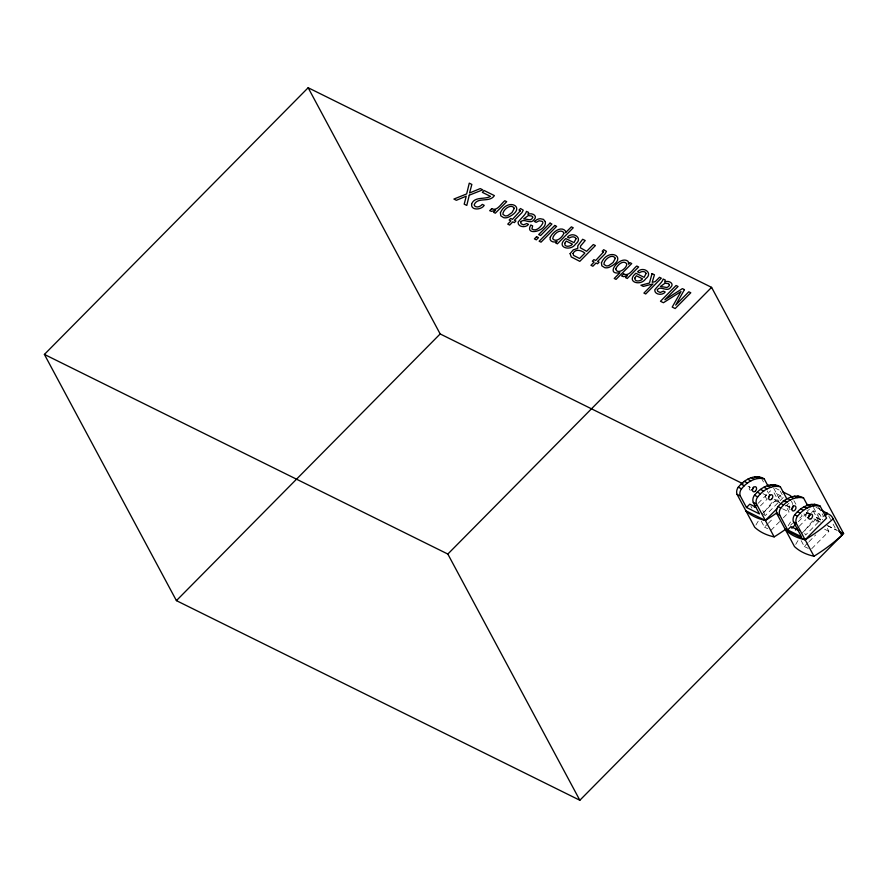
<?xml version="1.0" encoding="UTF-8"?>
<svg xmlns="http://www.w3.org/2000/svg" width="888" height="888" viewBox="0 0 888 888"><rect width="100%" height="100%" fill="white"/><g stroke="black" fill="none" stroke-linecap="round" stroke-linejoin="round"><path stroke-width="0.67" stroke-dasharray="4.44 3.33" d="M758.163 503.307L770.562 490.764M760.45 505.871L767.132 499.123M762.159 513.908L780.297 495.571L782.805 500.266M763.236 514.441L765.4 515.506L783.538 497.18L780.319 491.175M761.338 521.256L764.49 527.128L767.354 524.231M768.309 523.265L773.071 518.448M770.973 530.336L779.553 521.656M783.371 517.793L789.099 512.01L785.958 506.138M790.575 525.241L792.518 523.276M810.311 515.04L806.226 512.42L809.523 509.079M798.323 521.678L806.67 513.242M811.521 512.554L813.175 510.889L819.657 514.096L822.732 519.846M799.189 526.295L805.682 519.735M804.728 533.411L805.605 535.053L820.445 520.057L816.361 517.427L819.657 514.096M801.964 533.255L816.794 518.248M816.361 517.427L820.001 519.236L823.709 516.106M801.143 540.603L804.295 546.475L808.102 542.612M809.057 541.647L815.739 534.898M811.732 548.717L828.904 531.346L826.439 526.751M816.061 507.359L819.713 509.157M775.479 488.234L779.131 490.043M780.297 495.571L773.803 492.363L779.475 502.93M806.226 512.42L808.657 513.619M748.018 486.28L750.504 487.501M762.914 493.65L766.644 495.493M774.092 499.178L779.054 501.631M786.502 505.316L790.22 507.159M803.873 513.919L806.36 515.14M813.808 518.825L820.013 521.9M827.461 525.585L837.395 530.502M827.738 525.807L836.252 530.014M785.514 505.261L790.375 507.67M824.586 529.204L828.904 531.346M782.617 508.802L789.099 512.01M804.295 546.475L810.777 549.683M764.49 527.128L767.732 528.737M828.704 515.939L830.591 519.458M833.111 524.153L835.619 528.848M818.503 506.959L823.298 515.906M820.001 519.236L820.445 520.057M813.486 507.548L820.412 520.457M813.175 510.889L819.335 522.388M807.059 510.3L808.324 512.642M793.916 500.699L795.903 504.24M791.419 501.287L792.673 503.64M773.681 488.2L780.608 501.11M761.538 478.355L763.469 481.962M767.254 490.953L768.52 493.306M762.759 510.578L765.4 515.506M750.848 506.138L751.903 508.114M750.515 490.232A2.72 1.854 -63.7 0 1 749.472 487.135A2.72 1.854 -63.7 0 1 752.491 485.225M779.309 502.231A18.482 12.155 -28.2 0 0 772.926 501.52A127.395 83.75 -28.2 0 0 762.848 514.163M755.921 525.052A127.395 83.75 -28.2 0 1 759.917 518.492M767.243 498.212A2.72 1.854 -63.7 0 1 765.478 495.826A2.72 1.854 -63.7 0 1 768.231 493.106M788.988 503.307A127.395 83.75 -28.2 0 1 784.537 506.993M801.564 514.796A18.482 12.155 -28.2 0 1 802.097 515.95A127.395 83.75 -28.2 0 1 797.801 519.746M820.457 522.122A18.482 12.155 -28.2 0 0 812.72 520.856A127.395 83.75 -28.2 0 0 803.418 532.434M795.726 544.399A127.395 83.75 -28.2 0 1 799.011 538.927M788.189 525.774A127.395 83.75 -28.2 0 1 790.908 521.411M805.805 516.905A2.72 1.854 -63.7 0 1 807.914 512.698M790.32 509.568A2.72 1.854 -63.7 0 1 789.421 506.16A2.72 1.854 -63.7 0 1 792.684 504.872"/><path stroke-width="1.33" d="M767.998 485.958L764.135 478.765C754.722 473.138 742.956 480.319 737.517 488.367A6.571 4.484 -63.7 0 0 737.084 494.394L754.711 527.25A67.621 44.444 -28.2 0 0 774.158 536.874A127.395 83.75 -28.2 0 0 785.913 529.059M764.135 478.765C755.022 476.756 745.742 482.661 740.759 489.965A6.571 4.484 -63.7 0 0 740.326 496.004L746.497 507.503L759.462 513.919L753.29 502.419A6.571 4.484 -63.7 0 1 753.734 496.381C759.162 488.333 770.928 481.163 780.341 486.779L786.779 498.779L783.849 501.742M780.341 486.779C771.239 484.77 761.948 490.676 756.976 497.979A6.571 4.484 -63.7 0 0 756.543 504.018L774.158 536.874M807.725 505.727L803.529 497.902C794.161 492.651 782.694 499.8 777.322 507.703A6.571 4.484 -63.7 0 0 776.889 513.741L794.505 546.597A67.621 44.444 -28.2 0 0 813.963 556.221A127.395 83.75 -28.2 0 0 841.902 535.298L833.088 518.87A18.482 12.155 -28.2 0 0 827.438 513.586L820.923 509.756M803.529 497.902C794.427 495.893 785.136 501.798 780.164 509.102A6.571 4.484 -63.7 0 0 779.731 515.14L787.656 529.925L801.431 536.741L793.506 521.955A6.571 4.484 -63.7 0 1 793.939 515.928C799.3 508.014 810.777 500.865 820.146 506.127L826.573 518.126L805.15 539.793A67.621 44.444 -28.2 0 1 785.702 530.169L805.15 539.793A127.395 83.75 -28.2 0 0 833.088 518.87M820.146 506.127C811.033 504.118 801.753 510.023 796.769 517.327A6.571 4.484 -63.7 0 0 796.336 523.365L813.963 556.221M44.4 354.423L308.158 87.746L711.588 287.368L843.6 533.577L579.842 800.255L176.412 600.632L44.4 354.423L447.83 554.057L579.842 800.255M176.412 600.632L440.171 333.944L743.056 483.816M447.83 554.057L711.588 287.368M746.497 507.503L749.794 504.162L755.688 507.081M754.345 507.17L756.254 505.239M777.033 508.635L765.345 520.446L745.898 510.822A67.621 44.444 -28.2 0 0 765.345 520.446A127.395 83.75 -28.2 0 0 777.111 512.631M787.656 529.925L790.953 526.595L798.989 530.569M791.83 528.238L795.537 524.486M795.482 530.047L797.335 528.171M824.53 515.273L827.005 512.764M824.974 516.095L827.438 513.586M797.868 496.026L800.699 497.424M814.485 504.251L817.315 505.649M758.063 476.678L761.305 478.288M774.269 484.704L777.511 486.302M794.483 496.192L797.324 497.591M811.099 504.406L813.941 505.816M754.689 476.845L757.93 478.454M770.895 484.87L774.136 486.469M782.772 491.841L787.645 494.25A18.482 12.155 -28.2 0 1 792.052 497.302M791.008 497.058L793.839 498.457M807.614 505.272L810.455 506.682M751.204 477.711L754.445 479.32M767.41 485.725L770.651 487.334M787.512 498.59L790.342 499.988M804.117 506.804L806.959 508.214M747.707 479.243L750.948 480.852M763.913 487.268L767.154 488.866M784.082 500.754L786.923 502.164M800.699 508.979L803.54 510.378M744.288 481.418L747.53 483.017M760.494 489.432L763.736 491.042M838.638 531.113L843.6 533.577M780.83 503.507L783.66 504.917M797.446 511.732L800.277 513.131M741.025 484.171L744.266 485.769M757.231 492.185L760.472 493.795M777.999 506.515L780.83 507.925M794.616 514.74L797.446 516.139M738.194 487.179L741.436 488.777M754.4 495.193L757.642 496.803M776.889 513.741L779.731 515.14M793.506 521.955L796.336 523.365M737.084 494.394L740.326 496.004M753.29 502.419L756.543 504.018M809.878 514.219L810.311 515.04M308.158 87.746L440.171 333.944M767.476 485.148A18.482 12.155 -28.2 0 1 769.041 485.403M769.508 494.561A2.72 1.854 -63.7 0 1 768.753 497.125M753.313 487.179A2.72 1.854 -63.7 0 1 751.57 489.976M807.281 504.495A18.482 12.155 -28.2 0 1 810.3 505.15M839.793 532.123A18.482 12.155 -28.2 0 1 841.902 535.298M809.567 513.542A2.72 1.854 -63.7 0 1 807.458 517.748M791.863 508.891A2.72 1.854 -63.7 0 0 794.727 510.356A2.72 1.854 -63.7 0 0 795.126 505.971A2.72 1.854 -63.7 0 0 791.863 508.891A2.72 1.854 -63.7 0 0 793.106 505.883M520.324 210.822L512.498 219.336L510.711 218.448L509.146 220.024L510.933 220.912L507.758 224.12L509.656 225.064L512.831 221.856L514.352 222.599L515.906 221.023L514.396 220.268L521.922 212.665L523.243 210.19L520.523 208.525L519.014 210.056L520.324 210.822M545.332 221.689C547.163 231.224 524.087 236.585 530.813 224.986L532.634 225.896L531.901 228.949C535.975 232.101 541.058 226.806 542.746 223.254A3.519 2.309 -28.2 0 0 542.313 221.389L539.094 220.779L536.163 222.322L534.332 221.423L536.84 219.713A5.861 3.852 -28.2 0 1 540.337 218.726L543.456 219.38L545.332 221.689M603.518 251.992L595.693 260.506L593.905 259.618L592.351 261.194L594.139 262.082L590.964 265.29L592.862 266.233L596.037 263.014L597.546 263.769L599.111 262.193L597.591 261.438L605.128 253.824L606.449 251.348L603.718 249.695L602.219 251.226L603.518 251.992M576.001 238.75L573.992 242.635L565.8 238.572C555.167 247.219 570.507 251.97 575.613 244.022C583.571 238.217 572.827 231.002 567.465 237.129L569.308 238.04C571.173 236.585 575.024 236.03 576.001 238.75M646.12 273.449L644.122 277.334L635.919 273.271C625.296 281.918 640.637 286.669 645.743 278.721C653.701 272.927 642.956 265.701 637.584 271.828L639.438 272.738C641.303 271.284 645.154 270.729 646.12 273.449M520.646 222.167L521.078 223.754L523.565 224.842L526.773 223.521L528.527 224.387C525.929 228.049 517.737 227.273 518.059 222.233C521.078 218.071 525.818 214.596 526.473 211.4L528.626 212.432L527.938 214.474C531.512 212.188 538.35 215.817 534.021 219.702C530.513 225.086 523.709 217.427 520.646 222.167M657.331 289.81L657.775 291.386L660.25 292.474L663.458 291.153L665.212 292.019C662.626 295.693 654.423 294.905 654.756 289.865C657.764 285.703 662.504 282.229 663.17 279.032L665.312 280.075L664.635 282.107C668.209 279.82 675.035 283.461 670.706 287.335C667.199 292.729 660.406 285.059 657.331 289.81M514.33 208.347L512.01 212.554L507.992 215.429A3.907 2.564 -28.2 0 1 505.039 215.851L502.886 214.319C502.675 209.723 511.299 202.919 514.33 208.347M615.362 258.341L613.042 262.537L609.024 265.423A3.907 2.564 -28.2 0 1 606.071 265.845L603.918 264.313C603.707 259.718 612.332 252.914 615.362 258.341M570.129 253.646L571.228 256.91L579.797 261.35L595.404 245.576L593.317 244.555L586.635 251.315L580.319 247.763L580.652 245.887L585.214 240.537L582.661 239.272L577.811 245.754L577.744 248.385L573.271 249.872L570.129 253.646M615.761 268.886C616.994 275.291 627.261 268.376 626.739 263.792C623.343 259.363 617.138 265.301 615.761 268.886M628.66 263.159L628.526 264.158L629.981 262.693L631.712 263.547L616.061 279.376L614.241 278.466L619.902 272.749C603.762 275.591 620.657 254.612 628.094 261.449L628.66 263.159M500.41 212.754L500.799 215.84L503.685 217.66A7.049 4.629 -28.2 0 0 507.969 217.382C528.427 207.881 507.636 196.503 500.41 212.754M601.442 262.748L601.831 265.834L604.717 267.654A7.049 4.629 -28.2 0 0 609.002 267.377C629.459 257.875 608.669 246.487 601.442 262.748M532.722 217.16L532.012 218.77L530.214 219.847L523.754 218.848L528.271 215.606L531.79 215.973L532.722 217.16M669.419 284.793L668.697 286.402L666.91 287.49L660.45 286.48L664.957 283.25L668.486 283.616L669.419 284.793M564.757 243.334C564.102 247.685 570.806 246.642 572.427 244.145L566.211 241.07L564.757 243.334M634.887 278.033C634.221 282.384 640.925 281.341 642.546 278.843L636.341 275.768L634.887 278.033M573.06 253.491L573.581 255.422L579.542 258.486L584.87 253.102C581.518 250.338 575.246 248.385 573.06 253.491M471.606 204.085C470.729 210.911 481.662 209.879 484.226 205.339L482.306 204.395C480.452 206.471 476.823 208.258 474.525 205.816L474.192 204.773C477.5 196.503 489.577 203.063 494.394 195.604L484.138 190.52L482.328 192.352L490.498 196.392C484.659 199.856 474.569 196.037 471.606 204.085M550.26 237.318C548.673 241.403 554.156 243.101 557.076 241.392L555.566 242.912L557.387 243.823L573.248 227.783L571.361 226.862L565.556 232.734L565.534 231.069C560.894 225.474 552.514 232.323 550.26 237.318M469.241 195.194L466.788 205.428L464.191 204.151L466.244 196.17L456.388 200.288L453.912 199.056L466.666 193.917L469.264 183.161L471.85 184.438L469.563 192.974L480.23 188.589L482.739 189.832L469.241 195.194M652.047 273.604L649.45 283.039L640.914 285.226L643.312 286.413L652.969 283.916L643.911 293.073L645.72 293.972L661.316 278.199L659.518 277.3L655.244 281.618L652.203 282.317L654.445 274.792L652.047 273.604M563.802 233.366C562.481 237.174 556.177 243.112 552.702 238.761C553.035 234.488 560.117 228.194 563.758 232.523L563.802 233.366M684.448 289.643L675.69 305.128L688.799 291.797L690.786 292.774L675.18 308.547L672.205 307.082L680.996 291.564L663.425 302.73L660.483 301.276L676.079 285.503L678.055 286.48L664.857 299.756L682.395 288.622L684.448 289.643M491.697 208.658L489.688 210.7L491.497 211.366L495.504 210.312L493.539 212.299L495.326 213.187L506.704 201.687L504.817 200.755C501.32 203.241 497.213 211.733 491.697 208.658M536.574 236.696L534.409 238.894L536.319 239.838L538.483 237.651L536.574 236.696M550.016 223.121L538.694 234.565L540.603 235.509L551.925 224.065L550.016 223.121M554.745 225.463L539.138 241.236L541.025 242.158L556.621 226.385L554.745 225.463M623.642 273.948L621.622 275.99L623.432 276.656L627.45 275.602L625.485 277.589L627.261 278.477L638.639 266.977L636.763 266.045C633.255 268.52 629.148 277.012 623.642 273.948M755.333 491.208A2.72 1.854 -63.7 0 0 755.732 486.835A2.72 1.854 -63.7 0 0 752.469 489.743A2.72 1.854 -63.7 0 0 755.333 491.208M771.539 499.234A2.72 1.854 -63.7 0 0 771.938 494.849A2.72 1.854 -63.7 0 0 768.675 497.768A2.72 1.854 -63.7 0 0 771.539 499.234M811.343 518.57A2.72 1.854 -63.7 0 0 811.743 514.196A2.72 1.854 -63.7 0 0 808.48 517.105A2.72 1.854 -63.7 0 0 811.343 518.57"/></g></svg>
